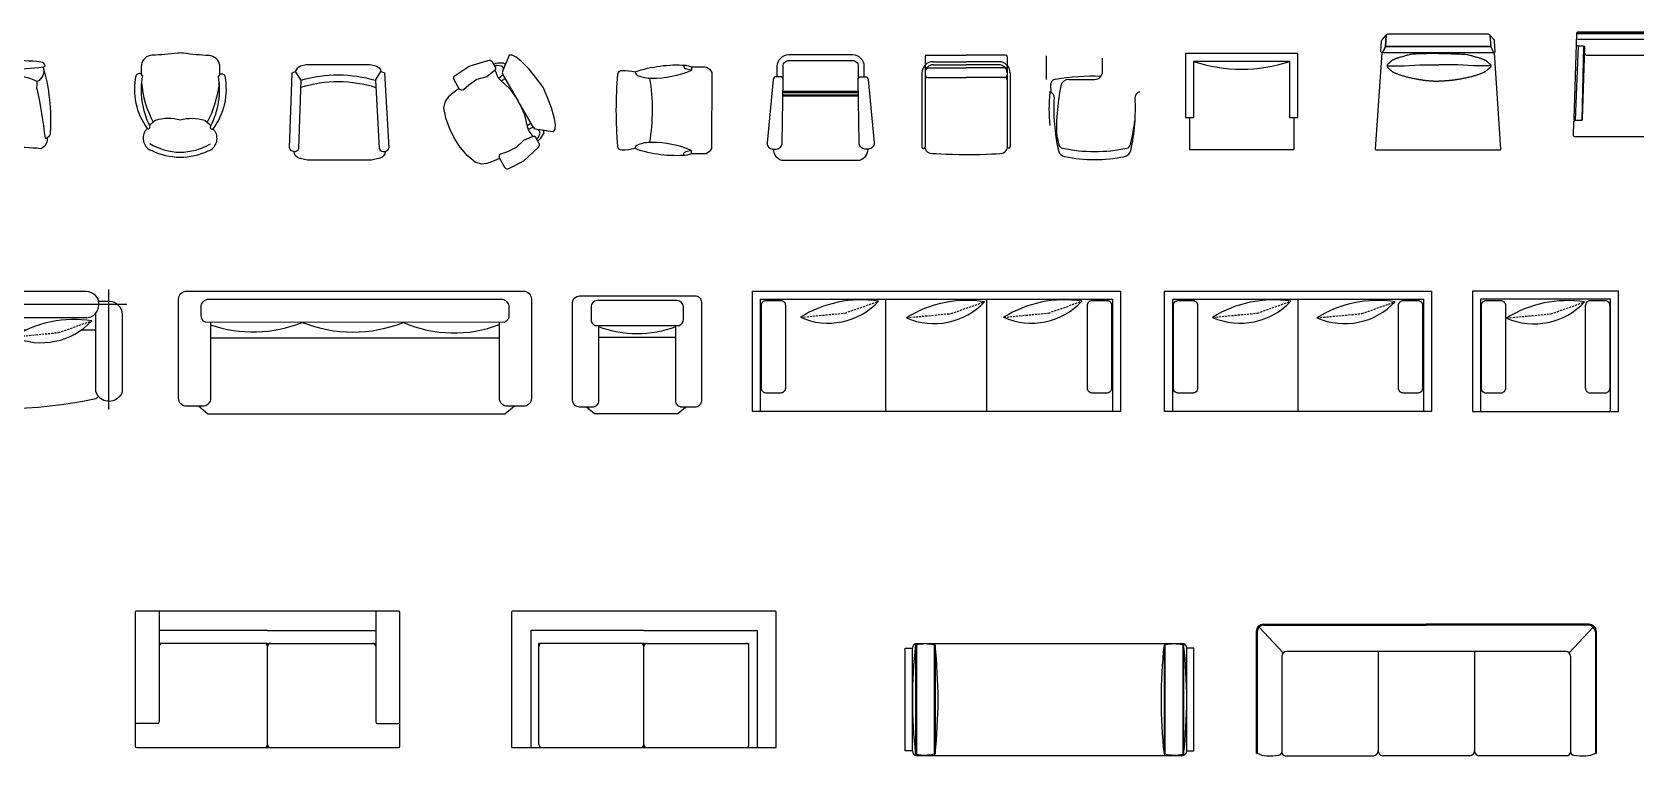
# Model space of a CAD drawing. Header units: millimetres. Extents: x 14385 to 129787, y 107826 to 186798.
# Drawn here: x 65846 to 75844, y 149411 to 153923 of the extents above; entities that cross this region are included whole.
import ezdxf

# ---------------------------------------------------------------- set-up
doc = ezdxf.new("R2010")
doc.units = ezdxf.units.MM
doc.header["$LTSCALE"] = 1000
doc.set_wipeout_variables(frame=1)
doc.linetypes.add('DASHDOT2', pattern=[12.7, 6.35, -3.175, 0, -3.175])
doc.linetypes.add('HIDDEN', pattern=[1.875, 1.25, -0.625])
doc.layers.add('FF-FURN', color=51, linetype='Continuous')
doc.layers.add('wipess', color=8, linetype='Continuous')

# ---------------------------------------------------------------- blocks, each defined once
blk = doc.blocks.new('06ch600a')
blk.add_lwpolyline([(-205.3, -522.2, 0.047693), (-217.8, -537.7, 0.481643), (-175.3, -660, 0.103931), (0, -699.7, 0.103931), (175.3, -660, 0.481643), (217.8, -537.7, 0.047693), (205.3, -522.2, 0.21395), (278.2, -193.3, 0.462894), (245.6, -183.7, 0.022032), (244.1, -124.5, 0.355571), (177.3, -65.5, -0.02423), (17.2, -51.2, 0.068814), (-17.2, -51.2, -0.02423), (-177.3, -65.5, 0.355571), (-244.1, -124.5, 0.022032), (-245.6, -183.7, 0.462894), (-278.2, -193.3, 0.21395)], format="xyb", close=True)
at = {"color": 50, "linetype": 'ByBlock'}
blk.add_arc((-257.8, -202.3), 22.3, 23.79376, 56.84977, dxfattribs=at)
for centre, radius, start, end in [((248.8, -278.5), 493.5, 170.05925, 207.13773), ((-248.8, -278.5), 493.5, 332.86227, 9.94075), ((257.8, -202.3), 22.3, 123.15023, 156.20624), ((426.1, -170.7), 671.8, 185.38196, 207.64805), ((-426.1, -170.7), 671.8, 332.35195, 354.61804), ((-61.7, -614.1), 169.8, 122.66674, 139.36843), ((-71.4, -744.2), 285.2, 75.51025, 106.70627), ((71.4, -744.2), 285.2, 73.29373, 104.48975), ((61.7, -614.1), 169.8, 40.63157, 57.33326), ((-199.4, -511.7), 12, 240.52622, 42.13074), ((199.4, -511.7), 12, 137.86926, 299.47378)]:
    blk.add_arc(centre, radius, start, end)
at = {"color": 8, "linetype": 'ByBlock'}
for centre, start, end in [((4.9, -291.8), 238.99014, 269.25346), ((-4.9, -291.8), 270.74654, 301.00986)]:
    blk.add_arc(centre, 376.9, start, end, dxfattribs=at)
blk = doc.blocks.new('做成ACAD TuKuai0609')
at = {"color": 56, "ltscale": 1000}
for centre, radius, start, end in [((-109.1, -706.2), 714.6, 81.21726, 121.98731), ((-314.6, 294.4), 430.8, 246.30855, 316.89603)]:
    blk.add_arc(centre, radius, start, end, dxfattribs=at)
at = {"layer": 'FF-FURN', "color": 56, "linetype": 'HIDDEN', "ltscale": 0.010499}
blk.add_lwpolyline([(-487.7, -100.1), (-207.7, -73.5), (0, 0)], dxfattribs=at)
blk = doc.blocks.new('做成ACAD TuKuai0033')
blk.add_wipeout([(-1146.5, 750), (-1146.5, 0), (1146.5, 0), (1146.5, 750)]).translate(0, 0, 0)
at = {"color": 59, "linetype": 'Continuous'}
for p, q in [((-315, 0), (-315, 700)), ((315, 0), (315, 700))]:
    blk.add_line(p, q, dxfattribs=at)
at = {"linetype": 'Continuous'}
blk.add_lwpolyline([(-1146.5, 750), (1146.5, 750), (1146.5, 0), (-1146.5, 0)], close=True, dxfattribs=at)
at = {"color": 54}
blk.add_lwpolyline([(-1096.5, 0), (-1096.5, 700), (1096.5, 700), (1096.5, 0)], dxfattribs=at)
for points in [[(-941.5, 662), (-941.5, 145, -0.414214), (-971.5, 115), (-1061.5, 115, -0.414214), (-1091.5, 145), (-1091.5, 662, -0.414214), (-1061.5, 692), (-971.5, 692, -0.414214), (-941.5, 662, -1)], [(1091.5, 662), (1091.5, 145, -0.414214), (1061.5, 115), (971.5, 115, -0.414214), (941.5, 145), (941.5, 662, -0.414214), (971.5, 692), (1061.5, 692, -0.414214), (1091.5, 662, -1)]]:
    blk.add_lwpolyline(points, format="xyb", dxfattribs=at)
at = {"linetype": 'Continuous'}
for p in [(-360.5, 687.2), (300.3, 684.3), (906.1, 687.2)]:
    blk.add_blockref('做成ACAD TuKuai0609', p, dxfattribs=at)
blk = doc.blocks.new('做成ACAD TuKuai0192')
at = {"layer": 'FF-FURN', "color": 0, "linetype": 'Continuous', "lineweight": -2}
for p, q in [((183.8, -401.2), (-286.3, -401.2)), ((183.6, -408.4), (-286.2, -408.4)), ((183.4, -422.8), (-285.9, -422.8)), ((183.2, -430), (-285.8, -430))]:
    blk.add_line(p, q, dxfattribs=at)
at = {"layer": 'FF-FURN', "color": 0, "linetype": 'Continuous'}
for points in [[(241.1, -72, 0.351135), (190.8, 0), (-293.4, 0, 0.351135), (-343.7, -72)], [(-321.3, -522.5), (-321.3, -588.2, 0.414214), (-249.3, -660.2), (146.7, -660.2, 0.414214), (218.7, -588.2), (218.7, -522.5)], [(-285.3, -510.1), (-285.3, -588.2, 0.414214), (-249.3, -624.2), (146.7, -624.2, 0.414214), (182.7, -588.2), (182.7, -510.1)]]:
    blk.add_lwpolyline(points, format="xyb", dxfattribs=at)
for points in [[(-347.6, -505.4), (-385.3, -109.9, -0.429354), (-349.3, -72), (-327.7, -72, -0.429354), (-291.7, -109.9), (-284.4, -505.4, -0.399234), (-302.4, -522.5), (-329.6, -522.5, -0.399234)], [(245, -505.4), (282.7, -109.9, 0.429354), (246.8, -72), (225.1, -72, 0.429354), (189.2, -109.9), (181.8, -505.4, 0.399234), (199.8, -522.5), (227.1, -522.5, 0.399234)]]:
    blk.add_lwpolyline(points, format="xyb", close=True, dxfattribs=at)
blk = doc.blocks.new('做成ACAD TuKuai0047')
at = {"layer": 'FF-FURN', "color": 51, "linetype": 'Continuous'}
for points in [[(313.7, -559, 0.265442), (303.8, -550, 0.343564), (311.3, -541), (295, -10, 0.414214), (285, 0), (-285, 0, 0.414214), (-295, -10), (-311.3, -541, 0.344227), (-303.8, -550, 0.265947), (-313.7, -559), (-314.8, -643.8, 0.424579), (-308.8, -650), (308.8, -650, 0.424579), (314.8, -643.8), (313.7, -559)], [(-303.8, -550), (-262.2, -550, 0.291275), (-256.9, -542.2), (-243.4, -95.3, 0.299029), (-251.1, -88), (-285, -88, -0.372224), (-297, -74.5, 157.869765)], [(-295.7, -33.4, 0.411007), (-285, -45), (285, -45, 0.418561), (295.7, -33.1, 33.371233)], [(303.8, -550), (262.2, -550, -0.291275), (256.9, -542.2), (243.4, -95.3, -0.299029), (251.1, -88), (285, -88, 0.372224), (297, -74.5, -157.869765)], [(-244.5, -132.8, 0.262204), (-234.6, -144), (234.6, -144, 0.262204), (244.5, -132.8, -30.602989)]]:
    blk.add_lwpolyline(points, format="xyb", dxfattribs=at)
at = {"layer": 'FF-FURN', "color": 9, "linetype": 'Continuous'}
for points in [[(-285, -88), (-303.8, -550)], [(-294.8, -8), (294.8, -8)], [(-292.1, -2.9), (292.1, -2.9)], [(-251.1, -88), (-262.2, -550)], [(251.1, -88), (262.2, -550)], [(285, -88), (303.8, -550)]]:
    blk.add_lwpolyline(points, dxfattribs=at)
blk = doc.blocks.new('做成ACAD TuKuai0038')
at = {"linetype": 'Continuous'}
for points in [[(23.7, 302.6), (416.4, 559, 0.414214), (428, 614.4), (384.3, 681.3, 0.401507), (325.3, 693), (-186.5, 358.8, 0.379737), (-197, 301.7), (197, -301.7, 0.414214), (252.4, -313.3), (766.8, 22.5, 0.414214), (778.4, 77.9), (734.6, 144.9, 0.414214), (679.3, 156.5), (286.9, -99.8)], [(-99, 278.9), (-32.9, 322.1, -0.307682), (11.4, 321.3), (298.9, -118.2, -0.311698), (282, -159.7), (215.9, -202.9, -0.41398), (161.3, -191.4), (-110.4, 224.3, -0.414214), (-99, 278.9, -1.849117)]]:
    blk.add_lwpolyline(points, format="xyb", dxfattribs=at)
blk.add_lwpolyline([(409.5, 642.7), (468.1, 624.4), (752.9, 188.3), (746.1, 127.3)], dxfattribs=at)
at = {"layer": 'FF-FURN', "color": 57, "linetype": 'Continuous'}
blk.add_line((348.8, -59.3), (85.8, 343.1), dxfattribs=at)
blk.add_arc((-383.7, -250.9), 695.4, 12.94173, 53.39279, dxfattribs=at)
blk = doc.blocks.new('做成ACAD TuKuai0037')
at = {"layer": 'FF-FURN', "color": 57, "linetype": 'Continuous'}
blk.add_line((-729.4, -602.7), (943.6, 62.4), dxfattribs=at)
at = {"layer": 'FF-FURN', "color": 51, "linetype": 'Continuous'}
for points in [[(-764.8, -513.6), (-590.4, -952.4, -0.433373), (-617.2, -1018.3), (-710.1, -1055.3, -0.414214), (-775, -1027.3), (-1003.5, -453.2, -0.409909), (-975.2, -388.1), (975.2, 388.1, -0.409909), (1040.5, 360.3), (1269, -213.8, -0.414214), (1241, -278.7), (1148.1, -315.8, -0.414214), (1083.2, -287.8), (908.1, 151.4)], [(-794.9, -525.6, -0.279224), (-836.3, -494.3), (-854.7, -447.8, -0.414214), (-826.7, -382.9), (863.7, 289.9, -0.414214), (928.7, 261.9), (947.2, 215.5, -0.288163), (937.6, 163.2), (-794.9, -525.6)]]:
    blk.add_lwpolyline(points, format="xyb", dxfattribs=at)
blk.add_lwpolyline([(1188.3, -299.7), (1150.8, -368.1), (-568.6, -1051.5), (-641.6, -1028)], dxfattribs=at)
at = {"layer": 'FF-FURN', "color": 57, "linetype": 'Continuous'}
for centre, radius, start, end in [((378, 718.2), 788.2, 268.12287, 312.74254), ((-232.9, 549.4), 851.7, 269.97378, 313.38412), ((-797.5, 287.5), 816.2, 272.69433, 313.73287)]:
    blk.add_arc(centre, radius, start, end, dxfattribs=at)
blk = doc.blocks.new('做成ACAD TuKuai0614')
at = {"color": 0}
blk.add_lwpolyline([(75, -30), (75, -547, -0.414214), (45, -577), (-45, -577, -0.414214), (-75, -547), (-75, -30, -0.414214), (-45, 0), (45, 0, -0.414214), (75, -30, -1)], format="xyb", dxfattribs=at)
blk = doc.blocks.new('做成ACAD TuKuai0279')
blk.add_wipeout([(-455, 750), (-455, 0), (455, 0), (455, 750)]).translate(0, 0, 0)
at = {"linetype": 'Continuous'}
blk.add_lwpolyline([(-455, 0), (455, 0), (455, 750), (-455, 750), (-455, 0)], dxfattribs=at)
at = {"color": 54}
blk.add_lwpolyline([(405, 0), (405, 700), (-405, 700), (-405, 0)], dxfattribs=at)
for p in [(-325, 692), (325, 692)]:
    blk.add_blockref('做成ACAD TuKuai0614', p, dxfattribs=at)
at = {"linetype": 'Continuous'}
blk.add_blockref('做成ACAD TuKuai0609', (243.7, 683), dxfattribs=at)
blk = doc.blocks.new('做成ACAD TuKuai0278')
blk.add_wipeout([(-831.5, 749.9), (-831.5, 0), (831.5, 0), (831.5, 750)]).translate(0, 0, 0)
at = {"color": 59, "linetype": 'Continuous'}
blk.add_line((0, 0), (0, 700), dxfattribs=at)
at = {"linetype": 'Continuous'}
blk.add_lwpolyline([(-831.5, 750), (831.5, 750), (831.5, 0), (-831.5, 0)], close=True, dxfattribs=at)
at = {"color": 54}
blk.add_lwpolyline([(-781.5, 0), (-781.5, 700), (781.5, 700), (781.5, 0)], dxfattribs=at)
for points in [[(-626.5, 662), (-626.5, 145, -0.414214), (-656.5, 115), (-746.5, 115, -0.414214), (-776.5, 145), (-776.5, 662, -0.414214), (-746.5, 692), (-656.5, 692, -0.414214), (-626.5, 662, -1)], [(776.5, 662), (776.5, 145, -0.414214), (746.5, 115), (656.5, 115, -0.414214), (626.5, 145), (626.5, 662, -0.414214), (656.5, 692), (746.5, 692, -0.414214), (776.5, 662, -1)]]:
    blk.add_lwpolyline(points, format="xyb", dxfattribs=at)
at = {"linetype": 'Continuous'}
for p in [(-45.5, 687.2), (605.5, 684.3)]:
    blk.add_blockref('做成ACAD TuKuai0609', p, dxfattribs=at)
blk = doc.blocks.new('做成ACAD TuKuai0284')
blk.add_wipeout([(-350, 600), (-350, 200), (-325, 200), (-325, 0), (325, 0), (325, 200), (350, 200), (350, 600)])
at = {"linetype": 'Continuous'}
for p, q in [((350, 600), (-350, 600)), ((-350, 600), (-350, 200)), ((350, 200), (350, 600)), ((300, 550), (-300, 550)), ((-300, 550), (-300, 200)), ((300, 200), (300, 550)), ((-350, 200), (-300, 200)), ((-325, 200), (-325, 0)), ((300, 200), (350, 200)), ((325, 200), (325, 0)), ((-325, 0), (325, 0))]:
    blk.add_line(p, q, dxfattribs=at)
at = {"color": 57, "linetype": 'Continuous'}
blk.add_arc((0, 1452.7), 951.3, 251.61721, 288.38279, dxfattribs=at)
blk = doc.blocks.new('做成ACAD TuKuai0297')
blk.add_wipeout([(-249.8, 531.7), (-190.6, 532.4), (-125, 535), (-59.4, 539.6), (16.3, 547.2), (75.8, 555), (122.4, 562.3), (152.4, 567.5), (160.8, 564.4), (175.6, 555), (185.9, 543.4), (192.6, 530.6), (195.6, 520), (196.4, 513.9), (196.6, 510.1), (196.4, 503.5), (201.5, 501), (205.1, 498.5), (212.5, 490.6), (216.2, 483.7), (217.8, 478.4), (219.8, 463.2), (225, 421.6), (227.6, 394.5), (229.3, 371.6), (230.1, 357.8), (231.1, 336), (231.8, 294), (231.3, 257.8), (230.6, 238.6), (229.7, 222.1), (228.1, 198), (226.8, 182.8), (224.8, 163.1), (221.6, 136.2), (218.7, 115.6), (215.1, 92.5), (213, 80.8), (212.1, 75.7), (209.5, 61.9), (212.3, 62.1), (214, 61.8), (217.5, 59.8), (219.3, 57.5), (220, 56), (220.1, 53.1), (219.1, 46.3), (217.6, 42.2), (214.6, 37.2), (211.8, 34.1), (208.2, 31.2), (201.4, 27.9), (194.3, 26.4), (185.6, 24.8), (171.4, 22.2), (140.5, 17.1), (126.6, 14.9), (114.5, 13.2), (91.2, 9.9), (76.7, 8.1), (65.9, 6.7), (50.2, 4.9), (32.3, 3), (22, 2), (8.7, 0.8), (0, 0), (-29.6, -2.3), (-43.7, -3.2), (-65.7, -4.5), (-78.5, -5.1), (-85.9, -5.5), (-93.1, -5.8), (-101.2, -6), (-111.3, -6.4), (-128.4, -6.8), (-170.2, -7.2), (-183.5, -7.1), (-199.6, -6.9), (-204.8, -6.4), (-211.9, -4), (-219.8, 2.3), (-221.9, 5), (-224, 8.8), (-225.3, 12.5), (-226.3, 17.8), (-224.9, 21.1), (-222.7, 23.5), (-219.6, 25.1), (-216.3, 25.5), (-227.5, 56.2), (-235.1, 78.6), (-244.3, 107.9), (-250, 127.6), (-261.6, 172.2), (-271.3, 215.7), (-277.5, 248.9), (-284.9, 296.8), (-288.9, 330.5), (-292, 366), (-294.4, 406.3), (-295.4, 431), (-294.1, 442.3), (-288.5, 453.8), (-285.4, 457.4), (-281.9, 460.6), (-283.7, 469.8), (-284.1, 476.9), (-283.6, 484.4), (-280.2, 498), (-276.4, 506.4), (-270.9, 514.7), (-265.3, 520.8), (-260.2, 525.2), (-256.5, 527.9), (-253.9, 529.5)])
blk.add_lwpolyline([(-216.3, 25.5, 0.370527), (-226.3, 17.8, 0.392463), (-199.6, -6.9, 0.050605), (197.9, 27, 0.392463), (220, 56, 0.390035), (209.5, 61.9, 0.085016), (218.7, 471, 0.302708), (196.4, 503.5, 0.359248), (152.4, 567.5, -0.044846), (-249.8, 531.7, 0.359327), (-281.9, 460.6, 0.270651), (-295, 427, 0.08502), (-216.3, 25.5, -1.327598)], format="xyb")
for centre, radius, start, end in [((-3314, 618.1), 3499.2, 353.03128, 358.16469), ((188.2, 495.8), 11.3, 43.09791, 114.49284)]:
    blk.add_arc(centre, radius, start, end)
at = {"linetype": 'Continuous'}
for centre, radius, start, end in [((-265.6, 445.8), 22, 90.64732, 137.70442), ((2475.5, 1094.3), 2812.1, 192.87377, 198.60025), ((-142.4, 50.5), 78, 120.54448, 198.69232), ((-2011.8, -23.6), 1835.2, 4.41579, 6.91152), ((-2011.8, -23.6), 1835.2, 4.41579, 6.91152), ((-38.7, 467.6), 378.2, 247.72369, 302.50423), ((781.1, 241.3), 623.5, 184.39212, 188.54419), ((781.1, 241.3), 623.5, 184.39212, 188.54419), ((133.6, 77.6), 77.5, 348.31726, 66.52197), ((118.7, -1383.1), 1447.8, 86.40124, 103.37617)]:
    blk.add_arc(centre, radius, start, end, dxfattribs=at)
blk = doc.blocks.new('做成ACAD TuKuai0042')
at = {"linetype": 'Continuous'}
for p, q in [((627.9, 576.2), (136.4, 576.2)), ((167, 519), (167, -1.2)), ((167, -519), (167, 1.2)), ((627.9, -576.2), (136.4, -576.2))]:
    blk.add_line(p, q, dxfattribs=at)
blk.add_lwpolyline([(0, -518.2), (0, 518.2, -0.320328), (63.3, 592.6), (63.3, 659.7, -0.414214), (143.3, 739.7), (628.6, 739.7, -0.608136), (652.7, 589, -0.288711), (670.9, 576.2, -0.110365), (668.9, -576.2, -0.371802), (653.5, -590, -0.60621), (628.6, -739.7), (143.3, -739.7, -0.414214), (63.3, -659.7), (63.3, -592.6, -0.32262), (0, -518.2, 24.667309)], format="xyb", dxfattribs=at)
for centre, radius, start, end in [((83.3, 511), 84, 5.49473, 103.78795), ((601.6, 658.1), 85.9, 287.80077, 306.5001), ((83.2, 84.5), 83.5, 184.64294, 355.5274), ((83.2, -84.5), 83.5, 4.4726, 175.35706), ((83.2, -511.5), 83.5, 256.16591, 355.5274), ((607.1, -645.6), 72.4, 50.1763, 73.32749)]:
    blk.add_arc(centre, radius, start, end, dxfattribs=at)
at = {"layer": 'FF-FURN', "color": 59, "linetype": 'DASHDOT2', "ltscale": 10}
for p, q in [((83.1, 768.8), (83.1, -768)), ((739, 657.7), (-9.5, 657.7)), ((739, -657.7), (-9.5, -657.7))]:
    blk.add_line(p, q, dxfattribs=at)
at = {"layer": 'FF-FURN', "color": 59}
for p, q in [((244.6, 576.2), (244.6, 482.5)), ((244.6, 138.4), (244.6, -89.6)), ((244.6, -576.2), (244.6, -433.7))]:
    blk.add_line(p, q, dxfattribs=at)
blk.add_lwpolyline([(0, 0), (733.5, -0.1)], dxfattribs=at)
for centre, radius, start, end in [((697.4, 35.9), 35.9, 269.1664, 358.0835), ((694, -39.2), 39.3, 4.28479, 85.75555)]:
    blk.add_arc(centre, radius, start, end, dxfattribs=at)
at = {"color": 51, "linetype": 'Continuous', "rotation": 90}
for p in [(185.3, 551), (185.3, -21.1)]:
    blk.add_blockref('做成ACAD TuKuai0609', p, dxfattribs=at)
blk = doc.blocks.new('做成ACAD TuKuai0679')
at = {"layer": 'FF-FURN', "color": 51, "linetype": 'Continuous'}
for p, q in [((-125.6, 250.6), (-160.5, 258.4)), ((-125.6, 271.5), (-125.6, 250.6)), ((-126.5, -250.1), (-161.5, -257.8)), ((-126.6, -271), (-126.5, -250.1))]:
    blk.add_line(p, q, dxfattribs=at)
blk.add_lwpolyline([(-126.6, -271), (-153.3, -278.8, -0.110047), (-477.7, -238.1, -0.053927), (-559.4, -247.6, -0.392463), (-585, -224.3, -0.042541), (-584.1, 226.5, -0.392463), (-558.5, 249.7, -0.054038), (-476.8, 239.8, -0.10394), (-161.6, 281.1), (-125.6, 271.5), (-61.5, 271.3, -0.01404), (-32.7, 270.5, -0.144778), (0.4, 237.3), (-0.4, -237.3), (-12.6, -256.4), (-33.6, -270.4), (-126.6, -271)], format="xyb", dxfattribs=at)
for centre, radius, start, end in [((-451.5, 241.2), 25.4, 183.15835, 256.47591), ((-377.1, 412.4), 211.7, 247.69022, 270.71182), ((-1577, 2.9), 1208.4, 350.36582, 9.42211), ((-370.5, 826.5), 625.9, 269.64301, 293.03723), ((-165.3, 273.4), 8.89, 112.07644, 197.88139), ((-151, 282), 25.4, 206.44768, 248.08428), ((-378.6, -411), 211.7, 89.07611, 112.09771), ((-373.6, -825.2), 625.9, 66.7507, 90.14492), ((-452.4, -239.5), 25.4, 103.31202, 176.62958), ((-168.3, -272.9), 7.1, 156.00696, 275.76341), ((-152.1, -281.4), 25.4, 111.70365, 153.34025)]:
    blk.add_arc(centre, radius, start, end, dxfattribs=at)
blk = doc.blocks.new('AERON')
blk.add_wipeout([(430.2, 311.3), (299.1, 339.7), (304.9, 340), (199.5, 334.4), (186, 328.8), (182, 322.4), (180.4, 315.3), (180.4, 251.6), (115.7, 243), (65.4, 226.7), (36.7, 195.5), (14.4, 135.7), (1.6, 40.6), (1.2, -29.5), (8.4, -97.4), (18.7, -147.2), (30.6, -179.1), (45.3, -204.8), (65.4, -226.7), (115.7, -243), (169.5, -250.4), (180.4, -251.6), (180.8, -317.7), (184, -325.6), (186, -328.8), (192.3, -332.8), (199.5, -334.4), (304.9, -340), (423, -312.9), (433.4, -309.3), (438.6, -304.1), (441.4, -298.5), (441.4, -277.2), (460.5, -273), (474.2, -266.8), (500.4, -253), (504.5, -237.3), (553.9, -275.4), (570.7, -265.8), (586.6, -242.6), (609.8, -172.4), (625.7, -87.8), (636.9, 0), (631.3, 43.9), (622.1, 113.3), (614.4, 154.7), (593.8, 224.3), (570.7, 265.8), (553.9, 275.4), (504.6, 237.3), (500.4, 253), (466.9, 270.6), (450.9, 275.1), (441.4, 277.2), (441.4, 298.5), (438.6, 304.1), (436.6, 307.3)]).dxf.layer = 'wipess'
at = {"color": 0, "linetype": 'Continuous'}
for points, elevation in [([(304.9, 340), (423, 312.9), (430.2, 311.3), (436.6, 307.3), (440.6, 300.9), (441.4, 298.5), (441.4, 293.7), (441.4, 256.2), (441.4, 250.6), (436.6, 242.6), (430.2, 238.6), (423, 237), (366.3, 229.1), (304.9, 245), (244.2, 240.2), (199.5, 230.7), (192.3, 232.3), (186, 236.2), (181.2, 245), (180.4, 249.8), (180.4, 315.3), (181.2, 320), (182, 322.4), (186, 328.8), (192.3, 332.8), (199.5, 334.4), (304.9, 340)], 170.1), ([(427.2, 238), (430.2, 228.3), (426.2, 206.7), (425.4, 187.6), (430.2, 168.4), (452.5, 95), (459.7, 23.7)], -61.7), ([(441.4, 277.2), (460.5, 273), (466.9, 270.6), (500.4, 253), (504.6, 237.3)], 76.4), ([(441.4, 260.7), (457.3, 259.4), (479.7, 241.8), (481.3, 228.3), (478.6, 217.2)], 73.5), ([(636.9, 0), (625.7, 87.8), (618.5, 138.9), (601, 205.9), (586.6, 242.6), (570.7, 265.8), (553.9, 275.4), (540.3, 265), (473.3, 213.1), (462.9, 202.7), (461, 187.8), (459.7, 178), (459.7, 23.7), (459.7, 0)], 486.1), ([(461, 187.8), (426.3, 184.1)], -111), ([(459.7, 160.3), (432.3, 161.3)], 123), ([(427.2, -238), (430.2, -228.3), (426.2, -206.7), (425.4, -187.6), (430.2, -168.4), (452.5, -95), (459.7, -23.7)], -61.7), ([(636.9, 0), (625.7, -87.8), (618.5, -138.9), (601, -205.9), (586.6, -242.6), (570.7, -265.8), (553.9, -275.4), (540.3, -265), (473.3, -213.1), (462.9, -202.7), (461, -187.8), (459.7, -178), (459.7, -23.7), (459.7, 0)], 486.1), ([(461, -187.8), (426.3, -184.1)], -111), ([(459.7, -160.3), (432.3, -161.3)], 123), ([(304.9, -340), (423, -312.9), (430.2, -311.3), (436.6, -307.3), (440.6, -300.9), (441.4, -298.5), (441.4, -293.7), (441.4, -256.2), (441.4, -250.6), (436.6, -242.6), (430.2, -238.6), (423, -237), (366.3, -229.1), (304.9, -245), (244.2, -240.2), (199.5, -230.7), (192.3, -232.3), (186, -236.2), (181.2, -245), (180.4, -249.8), (180.4, -315.3), (181.2, -320), (182, -322.4), (186, -328.8), (192.3, -332.8), (199.5, -334.4), (304.9, -340)], 170.1), ([(441.4, -260.7), (457.3, -259.4), (479.7, -241.8), (481.3, -228.3), (478.6, -217.2)], 73.5), ([(441.4, -277.2), (460.5, -273), (466.9, -270.6), (500.4, -253), (504.6, -237.3)], 76.4)]:
    blk.add_lwpolyline(points, dxfattribs=dict(at, elevation=elevation))
for points in [[(180.4, 251.6), (134.1, 246.6), (97.4, 239.4), (65.4, 226.7), (36.7, 195.5), (14.4, 135.7), (2.4, 59.1), (0, 0)], [(180.4, -251.6), (134.1, -246.6), (97.4, -239.4), (65.4, -226.7), (36.7, -195.5), (14.4, -135.7), (2.4, -59.1), (0, 0)]]:
    blk.add_lwpolyline(points, dxfattribs=at)
blk = doc.blocks.new('椅子')
at = {"linetype": 'Continuous'}
for p, q in [((-238.3, 200.7), (-274.5, 255.5)), ((223.7, 199.9), (258.2, 255.5))]:
    blk.add_line(p, q, dxfattribs=at)
blk.add_lwpolyline([(-199.7, -298.3), (-225.8, -291.7), (-251.9, -285.2, -0.344151), (-283.8, -244.4, -0.318714), (-311.9, -221.5), (-294.7, 246.5), (-274.5, 255.5, -0.164168), (-243.2, 289.4), (-207.8, 298.3), (191.6, 298.3), (227, 289.4, -0.298595), (258.2, 255.5), (280.1, 245.8), (306.8, -222.3, -0.274063), (283.8, -244.4, -0.344151), (251.9, -285.2), (199.7, -298.3), (-199.7, -298.3)], format="xyb", close=True, dxfattribs=at)
blk.add_lwpolyline([(-283.8, -244.4, 0.318714), (-252.8, -225.4), (-238.3, 200.7, -0.143237), (223.7, 199.9), (247.7, -226.1, 0.364606), (283.8, -244.4)], format="xyb", dxfattribs=at)
at = {"linetype": 'Continuous', "extrusion": (-1.0584e-16, -3.00163e-16, -1)}
blk.add_ellipse((-8.6, -589.6), major_axis=(600.9, 499.9), ratio=1, start_param=-1.177212, end_param=-0.571226, dxfattribs=at)
blk = doc.blocks.new('A$C1E6B24C7')
blk.add_wipeout([(579.5, -39.2), (593.6, -47.1), (600.8, -49), (610.6, -50), (693.8, -50), (708, -47.9), (721.4, -41.7), (727.9, -36.5), (738.5, -22.3), (742.8, -9.7), (743.7, -3.3), (757.1, 250.9), (755.9, 261.8), (751.6, 273.8), (743.6, 285.1), (734.8, 292.6), (722.2, 298.6), (707.1, 300.9), (609.3, 300.9), (560.6, 300.9), (535.3, 299.7), (448.4, 294.6), (383.7, 289.8), (365.4, 288.3), (321.2, 284.5), (275.7, 280.2), (216.6, 273.6), (198.3, 271), (164.6, 265.4), (124.8, 257.6), (97.8, 251.5), (91.7, 250), (54.3, 250), (47.7, 249.3), (41, 246.9), (35.5, 243.4), (30.2, 237.9), (26.1, 230.2), (25, 226.5), (20.9, 207.2), (17, 186.9), (12.9, 162.9), (10.1, 144.5), (7.1, 121.5), (4.6, 97.7), (3.4, 84.5), (2.4, 70.4), (1.2, 50), (0.4, 30.5), (0, 3.3), (0.2, -17.7), (0.5, -32.3), (1.5, -55.1), (3.1, -80.7), (4.9, -100.9), (8.1, -129.2), (11.2, -151.8), (15.3, -177.3), (19.1, -198.1), (22.6, -215.4), (24.3, -223.3), (27.1, -232.6), (32.9, -241), (38.8, -245.7), (46.3, -248.9), (54.3, -250), (77.3, -250), (91.7, -250), (110.4, -254.5), (127.8, -258.4), (147.5, -262.5), (165.4, -266), (191.7, -270.5), (215.9, -274.2), (231.4, -276.2), (250.5, -278.5), (273.6, -280.9), (297.3, -282.8), (313.8, -283.9), (335.4, -285), (362.1, -285.7), (378, -285.9), (394.9, -285.9), (421.9, -285.4), (448, -284.3), (475.7, -282.5), (480.6, -282.2), (479.4, -273.8), (478.8, -272), (477.9, -269.7), (529, -273.4), (540.8, -271.6), (555.6, -259.9), (559.7, -250.7), (560.6, -243.4), (575.6, -115.6), (577.5, -88), (578.9, -57.7)])
at = {"linetype": 'ByBlock'}
for p, q in [((707.1, 300.9), (560.6, 300.9)), ((477.9, 269.7), (529, 273.4)), ((560.6, 161.4), (560.6, 0)), ((610.6, -50), (693.8, -50))]:
    blk.add_line(p, q, dxfattribs=at)
for centre, radius, start, end in [((128.1, 176.4), 50, 102.79164, 169.02942), ((1101.9, 0), 990.8, 168.32306, 191.67694), ((377.7, -923.4), 1177.8, 86.54393, 102.79164), ((377.7, -923.4), 1177.8, 99.84188, 102.79164), ((160.9, 194.5), 30, 102.80032, 168.32306), ((595.4, -1717.9), 1991.1, 100.73927, 102.80032), ((237.9, -1204.1), 1442.4, 78.66926, 92.4424), ((378.1, -923.5), 1207.9, 85.13197, 94.9672), ((450.6, 282.2), 30, 266.54393, 0), ((510.6, 161.4), 50, 0, 77.59793), ((530.6, 243.4), 30, 0, 92.92735), ((-953.5, 0), 1533.5, 358.53573, 9.13395), ((1038, 0), 976.9, 169.02942, 190.97058), ((610.6, 0), 50, 180, 270), ((128.1, -176.4), 50, 190.97058, 257.20836), ((377.7, 923.4), 1177.8, 257.20836, 273.45607), ((160.9, -194.5), 30, 191.67694, 257.19968), ((595.4, 1717.9), 1991.1, 257.19968, 261.68903), ((450.6, -282.2), 30, 0, 93.45607)]:
    blk.add_arc(centre, radius, start, end, dxfattribs=at)
blk = doc.blocks.new('A$C6C06139A')
blk.add_wipeout([(-243.9, -64.1), (-251.2, -73.2), (-258, -86.2), (-262.1, -101.2), (-262.9, -112), (-262.9, -574.8), (-259.6, -582), (-253.4, -584.3), (-250, -583.7), (-246.4, -581.3), (-244.5, -578), (-243.9, -580), (-239, -593.6), (-227.2, -606.1), (-216.5, -610.4), (-204.9, -612.2), (-107.6, -618.1), (-28.6, -619.8), (49.2, -619.9), (147.4, -618), (204, -615.2), (225.9, -613.3), (238.6, -611.5), (246.3, -609.4), (254.9, -603.3), (260.5, -597.1), (266.2, -586.6), (268.1, -580), (268.1, -570.5), (268.9, -574.3), (270.2, -576.5), (271.2, -577.5), (275.6, -579.8), (279.2, -579.9), (283.8, -577.7), (286, -575), (286.8, -572.7), (287.1, -570.5), (287.1, -112), (286.4, -102.4), (282.2, -86.2), (276.2, -74.5), (272, -68.6), (268.1, -64.1), (268.1, -10), (265.9, -3.8), (263, -1.3), (260.8, -0.4), (258.1, 0), (-233.9, 0), (-236.2, -0.3), (-239.1, -1.5), (-241, -2.9), (-242.8, -5.5), (-243.5, -7.3), (-243.9, -10)]).dxf.layer = 'wipess'
for p, q in [((-233.9, 0), (12.1, 0)), ((258.1, 0), (12.1, 0)), ((-243.9, -10), (-243.9, -574.8)), ((-192.9, -42), (12.1, -42)), ((-192.9, -61), (12.1, -61)), ((217.1, -42), (12.1, -42)), ((217.1, -61), (12.1, -61)), ((268.1, -10), (268.1, -155)), ((-262.9, -112), (-262.9, -574.8)), ((268.1, -112), (268.1, -580)), ((287.1, -112), (287.1, -570.5))]:
    blk.add_line(p, q)
at = {"color": 55}
for p, q in [((-233.9, -80), (12.1, -80)), ((258.1, -80), (12.1, -80)), ((-228.9, -140), (12.1, -140)), ((253.1, -140), (12.1, -140))]:
    blk.add_line(p, q, dxfattribs=at)
for centre, radius, start, end in [((-233.9, -10), 10, 90, 180), ((258.1, -10), 10, 0, 90), ((-192.9, -112), 70, 136.76677, 180), ((-192.9, -112), 51, 90, 180), ((-192.9, -112), 70, 90, 135.23484), ((217.1, -112), 70, 44.76516, 90), ((217.1, -112), 51, 0, 90), ((217.1, -112), 70, 0, 43.23323), ((-253.4, -574.8), 9.5, 180, 0), ((-206.1, -574.2), 38.2, 188.77536, 244.54189), ((226.2, -571.6), 42.8, 298.03173, 348.68212), ((277.6, -570.5), 9.5, 180, 0)]:
    blk.add_arc(centre, radius, start, end)
for centre, radius, start, end in [((-233.9, -70), 10, 180, 270), ((258.1, -70), 10, 270, 0), ((-228.9, -125), 15, 180, 270), ((-228.9, -155), 15, 90, 180), ((253.1, -125), 15, 270, 0), ((253.1, -155), 15, 0, 90)]:
    blk.add_arc(centre, radius, start, end, dxfattribs=at)
blk.add_ellipse((11.7, -607.8), major_axis=(-235.6, 0.4), ratio=0.051809, start_param=0.104031, end_param=3.04897)
blk = doc.blocks.new('A$C3A587B8A')
at = {"color": 0}
for p, q in [((-939.5, 6), (75.5, 6)), ((1090.5, 6), (75.5, 6)), ((-984.5, -39), (-984.5, -799)), ((1135.5, -39), (1135.5, -799)), ((-804.1, -814), (-252.6, -814)), ((347.4, -814), (-195.7, -814)), ((955.1, -814), (403.7, -814))]:
    blk.add_line(p, q, dxfattribs=at)
at = {"color": 59}
for p, q in [((-933.5, 0), (75.5, 0)), ((1084.5, 0), (75.5, 0)), ((-978.5, -45), (-978.5, -799)), ((1129.5, -45), (1129.5, -799))]:
    blk.add_line(p, q, dxfattribs=at)
at = {"color": 55}
for p, q in [((-965.4, -13.3), (-815.8, -172.9)), ((1116.5, -13.3), (966.9, -172.9)), ((-824.4, -194), (-824.4, -792.8)), ((945.5, -164), (-794.4, -164)), ((-224.2, -164), (-224.2, -784.9)), ((375.6, -164), (375.6, -784.9)), ((975.5, -194), (975.5, -792.8))]:
    blk.add_line(p, q, dxfattribs=at)
at = {"color": 0}
for centre, radius, start, end in [((-939.5, -39), 45, 90, 180), ((1090.5, -39), 45, 0, 90), ((-981.5, -799), 3, 180, 0), ((-917, -682.5), 131.8, 242.18404, 268.84731), ((-845.9, -789), 21.8, 277.92609, 349.81191), ((-801.3, -791), 23.2, 184.56038, 263.24564), ((-253.9, -784.2), 29.8, 272.61254, 358.75964), ((-194.4, -784.2), 29.8, 181.24036, 267.38746), ((346.3, -784.7), 29.3, 272.2076, 359.74701), ((404.8, -784.7), 29.3, 180.25299, 267.7924), ((952.4, -791), 23.2, 276.75436, 355.43962), ((996.9, -789), 21.8, 190.18809, 262.07391), ((1068.1, -682.5), 131.8, 271.15269, 297.81596), ((1132.5, -799), 3, 180, 0), ((-899.3, -433.7), 381, 266.94899, 278.52573), ((1050.4, -433.7), 381, 261.47427, 273.05101)]:
    blk.add_arc(centre, radius, start, end, dxfattribs=at)
at = {"color": 59}
for centre, start, end in [((-933.5, -45), 90, 180), ((1084.5, -45), 0, 90)]:
    blk.add_arc(centre, 45, start, end, dxfattribs=at)
at = {"color": 55}
for centre, start, end in [((-794.4, -194), 90, 180), ((945.5, -194), 0, 90)]:
    blk.add_arc(centre, 30, start, end, dxfattribs=at)
blk = doc.blocks.new('A$C1B8D5667')
for p, q in [((-1800, -320), (-1800, 320)), ((-1800, 320), (-1755, 320)), ((-1755, -320), (-1755, 320)), ((-1725, 350), (-75, 350)), ((-45, -320), (-45, 320)), ((0, 320), (-45, 320)), ((0, -320), (0, 320)), ((-1755, -320), (-1800, -320)), ((-75, -350), (-1725, -350)), ((-45, -320), (0, -320))]:
    blk.add_line(p, q)
at = {"color": 53}
for p, q in [((-1736, 340.1), (-1736, -341.3)), ((-1730, 340.7), (-1730, -340.7)), ((-1619.5, 338.6), (-1619.5, -339.7)), ((-1613.5, 339.1), (-1613.5, -339.1)), ((-186.5, 339.1), (-186.5, -339.1)), ((-180.5, 338.6), (-180.5, -339.7)), ((-70, 340.7), (-70, -340.7)), ((-64, 340.1), (-64, -341.3))]:
    blk.add_line(p, q, dxfattribs=at)
for centre, radius, start, end in [((1290, -0.6), 3045.1, 173.57542, 186.42458), ((-4703.1, 0), 3108.1, 353.73565, 6.26435), ((2903.1, 0), 3108.1, 173.73565, 186.26435), ((-3090, -0.6), 3045.1, 353.57542, 6.42458)]:
    blk.add_arc(centre, radius, start, end, dxfattribs=at)
for centre, radius, start, end in [((-1725, 320), 30, 90, 180), ((-1733, 340.4), 3, 5.9262, 185.9262), ((-1676.7, 110.2), 236, 75.98727, 103.05746), ((-1616.5, 338.8), 3, 5.55711, 185.55711), ((-183.5, 338.8), 3, 354.44289, 174.44289), ((-123.3, 110.2), 236, 76.94254, 104.01273), ((-75, 320), 30, 0, 90), ((-67, 340.4), 3, 354.0738, 174.0738), ((-1725, -320), 30, 180, 270), ((-1733, -340.4), 3, 174.0738, 354.0738), ((-1676.7, -110.2), 236, 256.94254, 284.01273), ((-1616.5, -338.8), 3, 174.44289, 354.44289), ((-183.5, -338.8), 3, 185.55711, 5.55711), ((-123.3, -110.2), 236, 255.98727, 283.05746), ((-75, -320), 30, 270, 0), ((-67, -340.4), 3, 185.9262, 5.9262)]:
    blk.add_arc(centre, radius, start, end)
blk = doc.blocks.new('A$C45FD6695')
at = {"color": 0}
for p, q in [((820, 0), (-820, 0)), ((-825, -5), (-825, -840)), ((-675, 0), (-675, -690)), ((675, 0), (675, -690)), ((825, -840), (825, -5)), ((-685, -700), (-815, -700)), ((685, -700), (815, -700)), ((-815, -850), (815, -850))]:
    blk.add_line(p, q, dxfattribs=at)
at = {"color": 53}
for p, q in [((0, -120), (-675, -120)), ((0, -120), (675, -120)), ((0, -200), (-675, -200)), ((0, -200), (675, -200)), ((0, -850), (0, -200))]:
    blk.add_line(p, q, dxfattribs=at)
at = {"color": 0}
for centre, radius, start, end in [((820, -5), 5, 0, 90), ((-820, -5), 5, 90, 180), ((-815, -690), 10, 180, 270), ((-685, -690), 10, 270, 0), ((-685, -690), 10, 270, 0), ((685, -690), 10, 180, 270), ((685, -690), 10, 180, 270), ((815, -690), 10, 270, 0), ((-815, -840), 10, 180, 270), ((-20.1, -830), 20, 270, 0), ((20.1, -830), 20, 180, 270), ((815, -840), 10, 270, 0)]:
    blk.add_arc(centre, radius, start, end, dxfattribs=at)
at = {"color": 53}
for centre, start, end in [((-654.9, -220), 90, 180), ((-20.1, -220), 0, 90), ((20.1, -220), 90, 180), ((654.9, -220), 0, 90)]:
    blk.add_arc(centre, 20, start, end, dxfattribs=at)
blk = doc.blocks.new('A$C300F424D')
at = {"color": 0}
for p, q in [((1640, 0), (0, 0)), ((-5, -5), (-5, -845)), ((1645, -845), (1645, -5)), ((115, -120), (115, -850)), ((820, -120), (115, -120)), ((820, -120), (1525, -120)), ((1525, -120), (1525, -850)), ((820, -200), (165, -200)), ((165.1, -830), (165.1, -200)), ((820, -200), (1475, -200)), ((1474.9, -830), (1474.9, -200)), ((0, -850), (1640, -850))]:
    blk.add_line(p, q, dxfattribs=at)
at = {"color": 53}
blk.add_line((820, -850), (820, -200), dxfattribs=at)
at = {"color": 0}
for centre, radius, start, end in [((0, -5), 5, 90, 180), ((1640, -5), 5, 0, 90), ((185.1, -220), 20, 90, 180), ((1454.9, -220), 20, 0, 90), ((0, -845), 5, 180, 270), ((185.1, -830), 20, 180, 270), ((799.9, -830), 20, 270, 0), ((840.1, -830), 20, 180, 270), ((1454.9, -830), 20, 270, 0), ((1640, -845), 5, 270, 0)]:
    blk.add_arc(centre, radius, start, end, dxfattribs=at)
at = {"color": 53}
for centre, start, end in [((799.9, -220), 0, 90), ((840.1, -220), 90, 180)]:
    blk.add_arc(centre, 20, start, end, dxfattribs=at)
blk = doc.blocks.new('A$C444C018F')
for p, q in [((-346.5, 605.8), (-328.3, 644.9)), ((-253.5, 605.8), (-346.5, 605.8)), ((-328.3, 644.9), (-263.5, 644.9)), ((-263.5, 644.9), (0, 644.9)), ((-178.3, 605.8), (-253.5, 605.8)), ((-85.3, 605.8), (-178.3, 605.8)), ((-10, 605.8), (-85.3, 605.8)), ((0, 605.8), (-10, 605.8)), ((0, 644.9), (263.5, 644.9)), ((10, 605.8), (0, 605.8)), ((85.3, 605.8), (10, 605.8)), ((178.3, 605.8), (85.3, 605.8)), ((253.5, 605.8), (178.3, 605.8)), ((346.5, 605.8), (253.5, 605.8)), ((263.5, 644.9), (328.3, 644.9)), ((328.3, 644.9), (346.5, 605.8))]:
    blk.add_line(p, q)
at = {"color": 45}
for p, q in [((-317.2, 526), (-210.8, 526)), ((-210.8, 526), (-113.2, 532)), ((-113.2, 532), (5.2, 532)), ((123.5, 532), (5.2, 532)), ((221.1, 526), (123.5, 532)), ((327.6, 526), (221.1, 526))]:
    blk.add_line(p, q, dxfattribs=at)
for points in [[(-354.3, 644.9), (-351.8, 681.3, -0.162425), (-349.4, 687.1), (-323.5, 717.3), (-328.3, 644.9), (-346.5, 605.8, -0.414214), (-356.5, 615.8)], [(-71.1, 724.2), (0, 724.2), (71.1, 724.2), (152.3, 724.2), (239.4, 724.2), (312.1, 723.7), (313.2, 723.7, -0.409875), (323.7, 714.4), (328.3, 644.9), (249.4, 644.9), (0, 644.9), (-249.4, 644.9), (-328.3, 644.9), (-323.7, 714.4, -0.409875), (-313.2, 723.7), (-312.1, 723.7), (-239.4, 724.2), (-152.3, 724.2)], [(354.3, 644.9), (351.8, 681.3, 0.162425), (349.4, 687.1), (323.5, 717.3), (328.3, 644.9), (346.5, 605.8, 0.414214), (356.5, 615.8)]]:
    blk.add_lwpolyline(points, format="xyb", close=True)
blk.add_lwpolyline([(349.3, 606.2), (389.6, 5.3, -0.433965), (384.7, 0), (0, 0), (-384.7, 0, -0.433965), (-389.6, 5.3), (-349.3, 606.2)], format="xyb")
for points in [[(5.2, 603), (-157, 598.8), (-185.7, 593.3), (-243.6, 575.7), (-271, 567.4), (-288.4, 558), (-302.3, 545.3), (-316.1, 532.7), (-319.8, 524), (-315.9, 515.5), (-299.4, 501.8), (-282.9, 488), (-246.5, 468.9), (-189.9, 455.6), (-127.9, 441), (-82.6, 435.3)], [(5.2, 603), (167.3, 598.8), (196.1, 593.3), (253.9, 575.7), (281.4, 567.4), (298.8, 558), (312.6, 545.3), (326.5, 532.7), (330.2, 524), (326.3, 515.5), (309.8, 501.8), (293.3, 488), (256.8, 468.9), (200.3, 455.6), (138.3, 441), (93, 435.3)]]:
    blk.add_open_spline(points, degree=2, knots=[0, 0, 0, 1, 2, 2, 3, 3, 4, 4, 5, 5, 6, 6, 7, 7, 8, 8, 8], dxfattribs=at)
for points in [[(-82.6, 435.3), (-37.2, 429.7), (5.2, 429.7)], [(93, 435.3), (47.6, 429.7), (5.2, 429.7)]]:
    blk.add_open_spline(points, degree=2, dxfattribs=at)

msp = doc.modelspace()

# ---------------------------------------------------------------- block references
at = {"layer": 'FF-FURN'}
for name, p in [('A$C444C018F', (74610.2, 153187.7)), ('A$C6C06139A', (71656.1, 153780.3)), ('A$C45FD6695', (67313.9, 150312.5, 0)), ('A$C300F424D', (68840, 150312.5, 0)), ('A$C3A587B8A', (74461.1, 150226.5, 0)), ('A$C1B8D5667', (73088.5, 149762.5, 0))]:
    msp.add_blockref(name, p, dxfattribs=at)
at = {"layer": 'FF-FURN', "linetype": 'Continuous'}
for name, p in [('做成ACAD TuKuai0047', (75768.2, 153923.2)), ('做成ACAD TuKuai0284', (73385.9, 153190.7)), ('椅子', (67762.9, 153422.9)), ('做成ACAD TuKuai0679', (70082.3, 153434.9)), ('做成ACAD TuKuai0033', (71483.6, 151558.1, 0)), ('做成ACAD TuKuai0278', (73737.5, 151557.8, 0)), ('做成ACAD TuKuai0279', (75280.2, 151557.7, 0))]:
    msp.add_blockref(name, p, dxfattribs=at)
at = {"layer": 'FF-FURN', "linetype": 'Continuous', "xscale": -1}
for name, p, rotation in [('做成ACAD TuKuai0297', (65701.9, 153749.1), 184.7934237211255), ('做成ACAD TuKuai0192', (70813, 153122.3), 180)]:
    msp.add_blockref(name, p, dxfattribs=dict(at, rotation=rotation))
at = {"layer": 'FF-FURN', "linetype": 'Continuous'}
for name, p, rotation in [('06ch600a', (66772.3, 153843), 359.6609799638316), ('做成ACAD TuKuai0037', (67859.3, 152308.3, 0), 338.2982255116744), ('做成ACAD TuKuai0042', (65667.7, 152308.6, 0), 270)]:
    msp.add_blockref(name, p, dxfattribs=dict(at, rotation=rotation))
at = {"layer": 'FF-FURN', "rotation": 90}
msp.add_blockref('A$C1E6B24C7', (72469.3, 153067.7), dxfattribs=at)

# ---------------------------------------------------------------- next in the draw order: block references
at = {"layer": 'FF-FURN', "linetype": 'Continuous', "rotation": 30.0000000000587}
msp.add_blockref('AERON', (68477.8, 153263.2), dxfattribs=at)
at = {"layer": 'FF-FURN', "linetype": 'Continuous', "xscale": -1, "rotation": 123.1469415473176}
msp.add_blockref('做成ACAD TuKuai0038', (69618.2, 152279.4, 0), dxfattribs=at)

doc.saveas('drawing.dxf')
